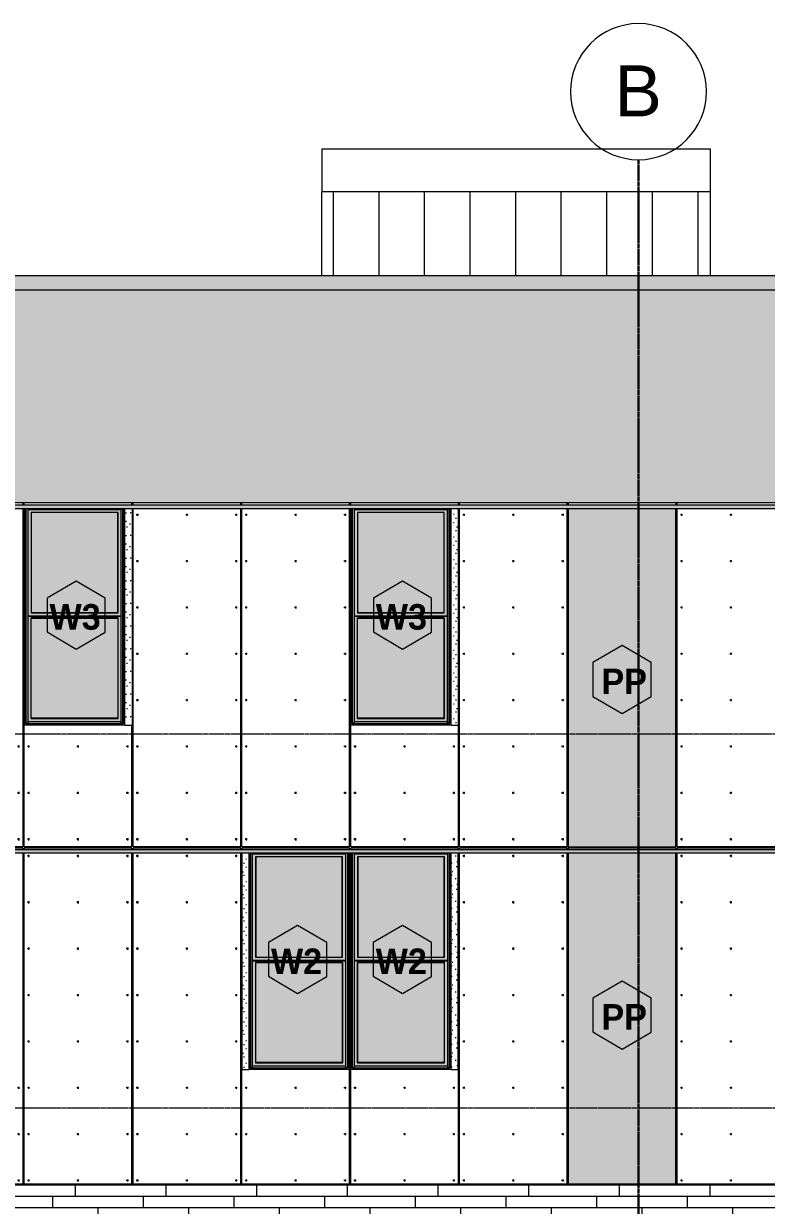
# Model space of a CAD drawing. Header units: inches. Extents: x -4168 to 4202, y -264 to 629.
# Drawn here: x 373.4 to 635.5, y 101.6 to 518.5 of the extents above; entities that cross this region are included whole.
import ezdxf

# ---------------------------------------------------------------- set-up
doc = ezdxf.new("R2010")
doc.units = ezdxf.units.IN
doc.header["$MEASUREMENT"] = 0
doc.linetypes.add('Grid Line 1_2_', pattern=[0.875, 0.5, -0.125, 0.125, -0.125])
doc.linetypes.add('Grid Line 1_2__2_', pattern=[0.875, 0.5, -0.125, 0.125, -0.125])
for name, color, linetype, lineweight in [('0-3', 165, 'Continuous', 5), ('0-4', 250, 'Continuous', 5), ('A-FLOR-LEVL-1', 51, 'Grid Line 1_2_', 9), ('A-GLAZ-1', 151, 'Continuous', 9), ('A-GLAZ-2', 57, 'Continuous', 9), ('A-GLAZ-IDEN', 152, 'Continuous', 9), ('A-ROOF-2', 132, 'Continuous', 9), ('A-WALL-3', 113, 'Continuous', 9), ('A-WALL-PATT-3', 111, 'Continuous', 9), ('S-FNDN-6', 32, 'Continuous', 9), ('S-GRID-1', 1, 'Grid Line 1_2__2_', 30), ('S-GRID-IDEN', 1, 'Continuous', 9), ('S-GRID-IDEN-1', 147, 'Continuous', 9)]:
    doc.layers.add(name, color=color, linetype=linetype, lineweight=lineweight)
doc.styles.add('Arial_1', font='arial.ttf', dxfattribs={"height": 18})
doc.styles.add('Century Gothic_B', font='GOTHICB.TTF', dxfattribs={"height": 9})
pattern_1 = [(90, (611.394, 398), (-16.082, 1e-15), [])]

# ---------------------------------------------------------------- blocks, each defined once
blk = doc.blocks.new('Grid - Grid Head - Circle-1738874-BUILDING ELEVATION - SOUTH')
at = {"layer": 'S-GRID-IDEN-1'}
for start, end in [(0, 180), (180, 360)]:
    blk.add_arc((11847.19, 475.86), 24, start, end, dxfattribs=at)
blk = doc.blocks.new('CTR - 1st Phase - Structure_rvt-2-BUILDING ELEVATION - SOUTH')
at = {"layer": 'S-GRID-1'}
blk.add_line((11535.19, -203.76), (11535.19, 470.5), dxfattribs=at)
at = {"layer": '0-3'}
blk.add_blockref('Grid - Grid Head - Circle-1738874-BUILDING ELEVATION - SOUTH', (-312, 18.64), dxfattribs=at)
at = {"layer": 'S-GRID-IDEN', "insert": (11526.68, 503.79), "char_height": 18, "width": 20.301, "attachment_point": 1, "style": 'Arial_1'}
blk.add_mtext('B', dxfattribs=at)
blk = doc.blocks.new('Basic Wall _ EXT - FIBER CEMENT - LARGE - ___-2505163-BUILDING ELEVATION - SOUTH')
at = {"layer": 'A-WALL-3'}
for points in [[(12117.41, 227.19), (12118.84, 227.19), (12117.9, 227.25), (11247.89, 227.25), (11247.14, 227.19), (12117.12, 227.19)], [(12117.41, 225.94), (12118.84, 225.94), (12118.84, 227.19), (11247.14, 227.19), (11247.14, 225.94), (12117.12, 225.94)]]:
    blk.add_hatch(color=256, dxfattribs=at).paths.add_polyline_path(points, flags=0)
for p, q in [((11247.14, 227.19), (12118.84, 227.19)), ((11247.14, 225.94), (12118.84, 225.94))]:
    blk.add_line(p, q, dxfattribs=at)
blk = doc.blocks.new('Basic Wall _ EXT - FIBER CEMENT - LARGE - ___-2162456-BUILDING ELEVATION - SOUTH')
at = {"layer": 'A-WALL-3'}
for points in [[(11702.38, 348.75), (12118.84, 348.75), (12118.09, 348.82), (11247.89, 348.82), (11247.14, 348.75), (11688.6, 348.75)], [(11661.14, 347.5), (12118.84, 347.5), (12118.84, 348.75), (11247.14, 348.75), (11247.14, 347.5), (11659.17, 347.5)]]:
    blk.add_hatch(color=256, dxfattribs=at).paths.add_polyline_path(points, flags=0)
for p, q in [((11247.14, 348.75), (12118.84, 348.75)), ((11247.14, 347.5), (12118.84, 347.5))]:
    blk.add_line(p, q, dxfattribs=at)
blk = doc.blocks.new('Basic Wall _ EXT - FIBER CEMENT - SMALL - ___-2145930-BUILDING ELEVATION - SOUTH')
at = {"layer": 'A-WALL-3'}
blk.add_hatch(color=256, dxfattribs=at).paths.add_polyline_path([(12122.34, 424.54), (12125.15, 424.54), (12125.15, 429.66), (11240.83, 429.66), (11240.83, 424.54), (12112.48, 424.54)], flags=0)
for p, q in [((11240.83, 429.66), (12125.15, 429.66)), ((11240.83, 424.54), (12125.15, 424.54))]:
    blk.add_line(p, q, dxfattribs=at)
blk = doc.blocks.new('Window-Double_Hung-Marvin-Essential - ESDH3066 - 2nd Floor-3357213-BUILDING ELEVATION - SOUTH')
at = {"layer": 'A-GLAZ-1'}
for points in [[(11314.87, 149.5), (11315.54, 149.5), (11315.53, 225.94), (11314.95, 225.94), (11314.95, 150.09), (11280.63, 150.09), (11280.63, 225.94), (11280.04, 225.94), (11280.04, 149.5), (11314.51, 149.5)], [(11280.63, 150.09), (11280.71, 150.17), (11280.71, 225.94), (11280.63, 225.94), (11280.63, 150.17)], [(11314.87, 150.17), (11314.87, 225.94), (11280.71, 225.94), (11280.71, 150.17), (11281.42, 150.17), (11281.42, 225.63), (11314.17, 225.63), (11314.17, 150.17), (11314.51, 150.17)], [(11314.95, 150.09), (11314.95, 225.94), (11314.87, 225.94), (11314.87, 150.17), (11314.95, 150.09)], [(11313.07, 224.53), (11313.07, 224.59), (11282.45, 224.59), (11282.51, 224.53), (11294.29, 224.53)], [(11282.45, 189.16), (11282.51, 189.22), (11282.51, 224.53), (11282.45, 224.53), (11282.45, 189.22)], [(11313.07, 189.22), (11313.07, 224.53), (11282.51, 224.53), (11282.51, 189.22), (11294.29, 189.22)], [(11313.13, 189.16), (11313.13, 224.59), (11313.07, 224.53), (11313.07, 189.22)], [(11313.57, 187.81), (11314.17, 187.81), (11314.17, 187.94), (11281.42, 187.94), (11281.42, 187.81), (11313.13, 187.81)], [(11313.13, 189.16), (11313.07, 189.22), (11282.51, 189.22), (11282.51, 189.16), (11313.07, 189.16)], [(11294.29, 187.28), (11313.07, 187.28), (11313.07, 187.34), (11282.45, 187.34), (11282.51, 187.28)], [(11282.45, 151.91), (11282.51, 151.97), (11282.51, 187.28), (11282.45, 187.28), (11282.45, 151.97)], [(11294.29, 151.97), (11313.07, 151.97), (11313.07, 187.28), (11282.51, 187.28), (11282.51, 151.97)], [(11313.13, 151.91), (11313.13, 187.34), (11313.07, 187.28), (11313.07, 151.97)], [(11314.51, 150.09), (11314.95, 150.09), (11314.87, 150.17), (11314.17, 150.19), (11314.17, 150.66), (11281.42, 150.65), (11281.42, 150.17), (11280.71, 150.17), (11280.63, 150.09), (11314.17, 150.09)], [(11280.63, 150.09), (11280.63, 150.09), (11280.63, 150.17)], [(11313.07, 151.91), (11313.13, 151.91), (11313.07, 151.97), (11282.51, 151.97), (11282.51, 151.91), (11294.29, 151.91)]]:
    blk.add_hatch(color=256, dxfattribs=at).paths.add_polyline_path(points, flags=0)
h = blk.add_hatch(color=256, dxfattribs=at)
h.paths.add_polyline_path([(11281.42, 187.94), (11314.17, 187.94), (11314.17, 225.63), (11281.42, 225.63), (11281.42, 188.12)], flags=0)
h.paths.add_polyline_path([(11313.13, 189.16), (11282.45, 189.16), (11282.45, 224.59), (11313.13, 224.59), (11313.13, 191.96)], flags=0)
h = blk.add_hatch(color=256, dxfattribs=at)
h.paths.add_polyline_path([(11294.29, 150.69), (11314.17, 150.69), (11314.17, 187.81), (11281.42, 187.78), (11281.42, 150.69), (11282.45, 150.69)], flags=0)
h.paths.add_polyline_path([(11294.29, 151.91), (11282.45, 151.91), (11282.45, 187.34), (11313.13, 187.34), (11313.13, 151.91)], flags=0)
at = {"layer": 'A-GLAZ-2'}
h = blk.add_hatch(dxfattribs=at)
h.set_pattern_fill('FP_88', color=256, style=0, pattern_type=2)
h.set_pattern_definition([(180, (11279.471, 131.16), (1e-15, 8), [0.33, -7.67]), (180, (11276.911, 131.32), (1e-15, 8), [0.33, -7.67]), (180, (11278.351, 133.08), (1e-15, 8), [0.33, -7.67]), (180, (11276.591, 134.36), (1e-15, 8), [0.33, -7.67]), (180, (11278.671, 134.84), (1e-15, 8), [0.33, -7.67]), (180, (11278.031, 136.76), (1e-15, 8), [0.33, -7.67]), (180, (11279.151, 138.2), (1e-15, 8), [0.33, -7.67]), (180, (11276.591, 138.04), (1e-15, 8), [0.33, -7.67]), (180, (11274.671, 138.36), (1e-15, 8), [0.33, -7.67]), (180, (11273.711, 136.44), (1e-15, 8), [0.33, -7.67]), (180, (11272.111, 136.28), (1e-15, 8), [0.33, -7.67]), (180, (11272.111, 133.4), (1e-15, 8), [0.33, -7.67]), (180, (11273.551, 132.44), (1e-15, 8), [0.33, -7.67]), (180, (11275.791, 132.92), (1e-15, 8), [0.33, -7.67]), (180, (11274.351, 134.36), (1e-15, 8), [0.33, -7.67]), (180, (11275.791, 135.8), (1e-15, 8), [0.33, -7.67]), (180, (11272.431, 131.32), (1e-15, 8), [0.33, -7.67])])
h.paths.add_polyline_path([(11315.54, 149.5), (11318, 149.5), (11318, 225.94), (11315.54, 225.94), (11315.54, 150.09)], flags=0)
at = {"layer": 'A-GLAZ-1'}
for p, q in [((11280.04, 225.94), (11280.04, 149.5)), ((11280.63, 150.09), (11280.63, 225.94)), ((11280.71, 150.17), (11280.71, 225.94)), ((11281.42, 150.17), (11281.42, 225.63)), ((11281.42, 225.63), (11314.17, 225.63)), ((11314.17, 225.63), (11314.17, 150.17)), ((11314.87, 150.17), (11314.87, 225.94)), ((11314.95, 225.94), (11314.95, 150.09)), ((11315.54, 149.5), (11315.54, 225.94)), ((11318, 149.5), (11318, 225.94)), ((11282.45, 224.59), (11282.51, 224.53)), ((11282.45, 224.59), (11282.45, 189.16)), ((11313.13, 224.59), (11282.45, 224.59)), ((11313.07, 224.53), (11282.51, 224.53)), ((11282.51, 224.53), (11282.51, 189.22)), ((11313.13, 224.59), (11313.07, 224.53)), ((11313.07, 189.22), (11313.07, 224.53)), ((11313.13, 189.16), (11313.13, 224.59)), ((11314.17, 187.94), (11281.42, 187.94)), ((11314.17, 187.81), (11281.42, 187.81)), ((11282.51, 189.22), (11282.45, 189.16)), ((11282.45, 189.16), (11313.13, 189.16)), ((11282.51, 189.22), (11313.07, 189.22)), ((11313.13, 189.16), (11313.07, 189.22)), ((11313.13, 187.34), (11282.45, 187.34)), ((11282.45, 187.34), (11282.51, 187.28)), ((11282.45, 151.91), (11282.45, 187.34)), ((11282.51, 187.28), (11313.07, 187.28)), ((11282.51, 151.97), (11282.51, 187.28)), ((11313.07, 187.28), (11313.13, 187.34)), ((11313.07, 187.28), (11313.07, 151.97)), ((11313.13, 151.91), (11313.13, 187.34)), ((11280.71, 150.17), (11280.63, 150.09)), ((11280.63, 150.09), (11314.95, 150.09)), ((11281.42, 150.17), (11280.71, 150.17)), ((11314.17, 150.69), (11281.42, 150.69)), ((11314.17, 150.66), (11281.42, 150.66)), ((11282.51, 151.97), (11282.45, 151.91)), ((11282.45, 151.91), (11313.13, 151.91)), ((11313.07, 151.97), (11282.51, 151.97)), ((11313.07, 151.97), (11313.13, 151.91)), ((11314.87, 150.17), (11314.17, 150.17)), ((11314.95, 150.09), (11314.87, 150.17)), ((11315.54, 149.5), (11280.04, 149.5)), ((11315.54, 149.5), (11318, 149.5))]:
    blk.add_line(p, q, dxfattribs=at)
blk = doc.blocks.new('Perforated Panel at Magic-Pak - hvac panel - 3rd floor-2505075-BUILDING ELEVATION - SOUTH')
at = {"layer": 'A-GLAZ-2'}
h = blk.add_hatch(dxfattribs=at)
h.set_pattern_fill('FP_89', color=256, style=0, pattern_type=2)
h.set_pattern_definition([(0, (10262.189, 288), (1, 1), [0.5, -1.5]), (90, (10262.439, 287.75), (-1, 1), [0.5, -1.5])])
h.paths.add_polyline_path([(10243.18, 228), (10281.2, 228), (10281.2, 347.5), (10243.18, 347.5), (10243.18, 239.82)], flags=0)
at = {"layer": 'A-GLAZ-1'}
for p, q in [((10243.18, 347.5), (10243.18, 228)), ((10281.2, 228), (10281.2, 347.5)), ((10243.18, 228), (10281.2, 228))]:
    blk.add_line(p, q, dxfattribs=at)
blk = doc.blocks.new('Window-Double_Hung-Marvin-Essential - ESDH3066 - 2nd Floor-3357214-BUILDING ELEVATION - SOUTH')
at = {"layer": 'A-GLAZ-1'}
for points in [[(12047.54, 149.5), (12047.53, 225.94), (12046.95, 225.94), (12046.95, 150.09), (12012.63, 150.09), (12012.63, 225.94), (12012.04, 225.94), (12012.04, 149.5), (12046.95, 149.5)], [(12012.63, 150.09), (12012.71, 150.17), (12012.71, 225.94), (12012.63, 225.94), (12012.63, 150.17)], [(12046.16, 150.17), (12046.87, 150.17), (12046.87, 225.94), (12012.71, 225.94), (12012.71, 150.17), (12013.41, 150.17), (12013.41, 225.63), (12046.16, 225.63), (12046.16, 150.87)], [(12046.95, 150.09), (12046.95, 225.94), (12046.87, 225.94), (12046.87, 150.17)], [(12014.51, 224.53), (12045.07, 224.53), (12045.07, 224.59), (12014.45, 224.59)], [(12014.45, 189.16), (12014.51, 189.22), (12014.51, 224.53), (12014.45, 224.53), (12014.45, 189.22)], [(12045.07, 189.22), (12045.07, 224.53), (12014.51, 224.51), (12014.51, 189.22), (12043.48, 189.22)], [(12045.13, 189.16), (12045.13, 224.59), (12045.07, 224.53), (12045.07, 189.22)], [(12045.57, 187.81), (12046.16, 187.81), (12046.16, 187.94), (12013.41, 187.94), (12013.41, 187.81), (12045.13, 187.81)], [(12014.51, 189.16), (12045.13, 189.16), (12045.07, 189.22), (12014.51, 189.22), (12014.45, 189.16)], [(12014.51, 187.28), (12045.07, 187.28), (12045.07, 187.34), (12014.45, 187.34)], [(12014.45, 151.91), (12014.51, 151.97), (12014.51, 187.28), (12014.45, 187.28), (12014.45, 151.97)], [(12045.07, 151.97), (12045.07, 187.28), (12014.51, 187.28), (12014.51, 151.97), (12043.48, 151.97)], [(12045.13, 151.91), (12045.13, 187.34), (12045.07, 187.28), (12045.07, 151.97)], [(12012.63, 150.09), (12012.71, 150.09), (12046.95, 150.09), (12046.87, 150.17), (12046.16, 150.19), (12046.16, 150.66), (12013.41, 150.66), (12013.41, 150.17), (12012.71, 150.17), (12012.63, 150.09)], [(12045.07, 151.91), (12045.13, 151.91), (12045.07, 151.97), (12014.51, 151.97), (12014.51, 151.91), (12043.48, 151.91)]]:
    blk.add_hatch(color=256, dxfattribs=at).paths.add_polyline_path(points, flags=0)
h = blk.add_hatch(color=256, dxfattribs=at)
h.paths.add_polyline_path([(12046.16, 187.94), (12046.16, 225.63), (12013.41, 225.62), (12013.41, 187.94), (12045.73, 187.94)], flags=0)
h.paths.add_polyline_path([(12045.13, 189.16), (12014.45, 189.16), (12014.45, 224.59), (12045.13, 224.59), (12045.13, 191.96)], flags=0)
h = blk.add_hatch(color=256, dxfattribs=at)
h.paths.add_polyline_path([(12013.41, 150.69), (12046.16, 150.69), (12046.16, 187.81), (12013.41, 187.78), (12013.41, 150.87)], flags=0)
h.paths.add_polyline_path([(12014.45, 151.91), (12014.45, 187.34), (12045.13, 187.34), (12045.13, 151.91), (12023.76, 151.91)], flags=0)
h = blk.add_hatch(color=256, dxfattribs=at)
h.paths.add_polyline_path([(12012.63, 150.09), (12012.63, 150.09), (12012.63, 150.17)], flags=0)
h.paths.add_polyline_path([(12046.95, 150.09), (12046.95, 150.09), (12046.95, 150.09)], flags=0)
at = {"layer": 'A-GLAZ-2'}
h = blk.add_hatch(dxfattribs=at)
h.set_pattern_fill('FP_87', color=256, style=0, pattern_type=2)
h.set_pattern_definition([(0, (12048.108, 131.16), (0, 8), [0.33, -7.67]), (0, (12050.668, 131.32), (0, 8), [0.33, -7.67]), (0, (12049.228, 133.08), (0, 8), [0.33, -7.67]), (0, (12050.988, 134.36), (0, 8), [0.33, -7.67]), (0, (12048.908, 134.84), (0, 8), [0.33, -7.67]), (0, (12049.548, 136.76), (0, 8), [0.33, -7.67]), (0, (12048.428, 138.2), (0, 8), [0.33, -7.67]), (0, (12050.988, 138.04), (0, 8), [0.33, -7.67]), (0, (12052.908, 138.36), (0, 8), [0.33, -7.67]), (0, (12053.868, 136.44), (0, 8), [0.33, -7.67]), (0, (12055.468, 136.28), (0, 8), [0.33, -7.67]), (0, (12055.468, 133.4), (0, 8), [0.33, -7.67]), (0, (12054.028, 132.44), (0, 8), [0.33, -7.67]), (0, (12051.788, 132.92), (0, 8), [0.33, -7.67]), (0, (12053.228, 134.36), (0, 8), [0.33, -7.67]), (0, (12051.788, 135.8), (0, 8), [0.33, -7.67]), (0, (12055.148, 131.32), (0, 8), [0.33, -7.67])])
h.paths.add_polyline_path([(12012.04, 149.5), (12012.04, 225.94), (12009.58, 225.94), (12009.58, 149.5)], flags=0)
at = {"layer": 'A-GLAZ-1'}
for p, q in [((12009.58, 225.94), (12009.58, 149.5)), ((12012.04, 225.94), (12012.04, 149.5)), ((12012.63, 150.09), (12012.63, 225.94)), ((12012.71, 225.94), (12012.71, 150.17)), ((12013.41, 225.63), (12046.16, 225.63)), ((12013.41, 150.17), (12013.41, 225.63)), ((12046.16, 225.63), (12046.16, 150.17)), ((12046.87, 225.94), (12046.87, 150.17)), ((12046.95, 225.94), (12046.95, 150.09)), ((12047.54, 149.5), (12047.54, 225.94)), ((12014.51, 224.53), (12014.45, 224.59)), ((12014.45, 224.59), (12014.45, 189.16)), ((12045.13, 224.59), (12014.45, 224.59)), ((12014.51, 224.53), (12014.51, 189.22)), ((12045.07, 224.53), (12014.51, 224.53)), ((12045.07, 224.53), (12045.13, 224.59)), ((12045.07, 189.22), (12045.07, 224.53)), ((12045.13, 189.16), (12045.13, 224.59)), ((12046.16, 187.94), (12013.41, 187.94)), ((12046.16, 187.81), (12013.41, 187.81)), ((12014.51, 189.22), (12014.45, 189.16)), ((12014.45, 189.16), (12045.13, 189.16)), ((12014.51, 189.22), (12045.07, 189.22)), ((12045.13, 189.16), (12045.07, 189.22)), ((12045.13, 187.34), (12014.45, 187.34)), ((12014.45, 187.34), (12014.51, 187.28)), ((12014.45, 187.34), (12014.45, 151.91)), ((12014.51, 187.28), (12045.07, 187.28)), ((12014.51, 151.97), (12014.51, 187.28)), ((12045.07, 187.28), (12045.13, 187.34)), ((12045.07, 187.28), (12045.07, 151.97)), ((12045.13, 187.34), (12045.13, 151.91)), ((12012.71, 150.17), (12012.63, 150.09)), ((12012.63, 150.09), (12046.95, 150.09)), ((12013.41, 150.17), (12012.71, 150.17)), ((12046.16, 150.69), (12013.41, 150.69)), ((12046.16, 150.66), (12013.41, 150.66)), ((12014.45, 151.91), (12014.51, 151.97)), ((12014.45, 151.91), (12045.13, 151.91)), ((12045.07, 151.97), (12014.51, 151.97)), ((12045.13, 151.91), (12045.07, 151.97)), ((12046.87, 150.17), (12046.16, 150.17)), ((12046.95, 150.09), (12046.87, 150.17)), ((12009.58, 149.5), (12012.04, 149.5)), ((12047.54, 149.5), (12012.04, 149.5))]:
    blk.add_line(p, q, dxfattribs=at)
blk = doc.blocks.new('Window-Double_Hung-Marvin-Essential - ESDH3066 - 3rd floor-3357212-BUILDING ELEVATION - SOUTH')
at = {"layer": 'A-GLAZ-1'}
for points in [[(10698.73, 271), (10701.14, 271), (10701.13, 347.5), (10700.55, 347.5), (10700.55, 271.59), (10666.23, 271.59), (10666.23, 347.5), (10665.64, 347.5), (10665.64, 271), (10692.97, 271)], [(10666.23, 271.59), (10666.31, 271.67), (10666.31, 347.5), (10666.23, 347.5), (10666.23, 271.67)], [(10666.31, 271.67), (10667.02, 271.67), (10667.02, 347.13), (10699.77, 347.13), (10699.77, 271.67), (10700.47, 271.67), (10700.47, 347.5), (10666.31, 347.5), (10666.31, 271.67)], [(10668.32, 346.03), (10698.67, 346.03), (10698.67, 346.09), (10668.05, 346.09), (10668.11, 346.03)], [(10668.05, 310.66), (10668.11, 310.72), (10668.11, 346.03), (10668.05, 346.03), (10668.05, 310.72)], [(10698.67, 310.72), (10698.67, 346.03), (10668.11, 346.03), (10668.11, 310.72), (10683.11, 310.72)], [(10698.73, 310.66), (10698.73, 346.09), (10698.67, 346.03), (10698.67, 310.72)], [(10700.55, 271.59), (10700.55, 347.5), (10700.47, 347.5), (10700.47, 271.67), (10700.55, 271.59)], [(10699.17, 309.31), (10699.77, 309.31), (10699.77, 309.44), (10667.02, 309.44), (10667.02, 309.31), (10698.73, 309.31)], [(10698.67, 308.78), (10698.67, 308.84), (10668.05, 308.84), (10668.11, 308.78), (10683.11, 308.78)], [(10668.05, 273.41), (10668.11, 273.47), (10668.11, 308.78), (10668.05, 308.78), (10668.05, 273.47)], [(10698.73, 310.66), (10698.67, 310.72), (10668.11, 310.72), (10668.11, 310.66), (10698.67, 310.66)], [(10668.11, 273.47), (10698.67, 273.47), (10698.67, 308.78), (10668.11, 308.78), (10668.11, 275.71)], [(10698.73, 273.41), (10698.73, 308.84), (10698.67, 308.78), (10698.67, 273.47)], [(10673.25, 271.59), (10700.55, 271.59), (10700.47, 271.67), (10699.77, 271.69), (10699.77, 272.16), (10667.02, 272.15), (10667.02, 271.67), (10666.31, 271.67), (10666.23, 271.59), (10668.32, 271.59)], [(10666.23, 271.59), (10666.23, 271.59), (10666.23, 271.67)], [(10668.05, 273.41), (10698.73, 273.41), (10698.67, 273.47), (10668.11, 273.47)]]:
    blk.add_hatch(color=256, dxfattribs=at).paths.add_polyline_path(points, flags=0)
h = blk.add_hatch(color=256, dxfattribs=at)
h.paths.add_polyline_path([(10667.02, 309.44), (10699.77, 309.44), (10699.77, 347.13), (10667.02, 347.13), (10667.02, 309.62)], flags=0)
h.paths.add_polyline_path([(10668.05, 310.66), (10668.05, 346.09), (10698.73, 346.09), (10698.73, 310.66), (10668.32, 310.66)], flags=0)
h = blk.add_hatch(color=256, dxfattribs=at)
h.paths.add_polyline_path([(10699.17, 272.19), (10699.77, 272.19), (10699.77, 309.31), (10667.02, 309.28), (10667.02, 272.19), (10698.73, 272.19)], flags=0)
h.paths.add_polyline_path([(10668.05, 273.41), (10668.05, 308.84), (10698.73, 308.84), (10698.73, 273.41), (10668.32, 273.41)], flags=0)
at = {"layer": 'A-GLAZ-2'}
h = blk.add_hatch(dxfattribs=at)
h.set_pattern_fill('FP_91', color=256, style=0, pattern_type=2)
h.set_pattern_definition([(180, (10665.071, 252.66), (1e-15, 8), [0.33, -7.67]), (180, (10662.511, 252.82), (1e-15, 8), [0.33, -7.67]), (180, (10663.951, 254.58), (1e-15, 8), [0.33, -7.67]), (180, (10662.191, 255.86), (1e-15, 8), [0.33, -7.67]), (180, (10664.271, 256.34), (1e-15, 8), [0.33, -7.67]), (180, (10663.631, 258.26), (1e-15, 8), [0.33, -7.67]), (180, (10664.751, 259.7), (1e-15, 8), [0.33, -7.67]), (180, (10662.191, 259.54), (1e-15, 8), [0.33, -7.67]), (180, (10660.271, 259.86), (1e-15, 8), [0.33, -7.67]), (180, (10659.311, 257.94), (1e-15, 8), [0.33, -7.67]), (180, (10657.711, 257.78), (1e-15, 8), [0.33, -7.67]), (180, (10657.711, 254.9), (1e-15, 8), [0.33, -7.67]), (180, (10659.151, 253.94), (1e-15, 8), [0.33, -7.67]), (180, (10661.391, 254.42), (1e-15, 8), [0.33, -7.67]), (180, (10659.951, 255.86), (1e-15, 8), [0.33, -7.67]), (180, (10661.391, 257.3), (1e-15, 8), [0.33, -7.67]), (180, (10658.031, 252.82), (1e-15, 8), [0.33, -7.67])])
h.paths.add_polyline_path([(10702.83, 271), (10703.79, 271), (10703.79, 347.5), (10701.14, 347.5), (10701.14, 271)], flags=0)
at = {"layer": 'A-GLAZ-1'}
for p, q in [((10665.64, 347.5), (10665.64, 271)), ((10666.23, 271.59), (10666.23, 347.5)), ((10666.31, 271.67), (10666.31, 347.5)), ((10667.02, 271.67), (10667.02, 347.13)), ((10667.02, 347.13), (10699.77, 347.13)), ((10668.05, 346.09), (10668.11, 346.03)), ((10668.05, 346.09), (10668.05, 310.66)), ((10698.73, 346.09), (10668.05, 346.09)), ((10698.67, 346.03), (10668.11, 346.03)), ((10668.11, 346.03), (10668.11, 310.72)), ((10698.73, 346.09), (10698.67, 346.03)), ((10698.67, 310.72), (10698.67, 346.03)), ((10698.73, 310.66), (10698.73, 346.09)), ((10699.77, 347.13), (10699.77, 271.67)), ((10700.47, 271.67), (10700.47, 347.5)), ((10700.55, 347.5), (10700.55, 271.59)), ((10701.14, 271), (10701.14, 347.5)), ((10703.79, 271), (10703.79, 347.5)), ((10699.77, 309.44), (10667.02, 309.44)), ((10699.77, 309.31), (10667.02, 309.31)), ((10668.11, 310.72), (10668.05, 310.66)), ((10668.05, 310.66), (10698.73, 310.66)), ((10698.73, 308.84), (10668.05, 308.84)), ((10668.05, 308.84), (10668.11, 308.78)), ((10668.05, 273.41), (10668.05, 308.84)), ((10668.11, 310.72), (10698.67, 310.72)), ((10668.11, 308.78), (10698.67, 308.78)), ((10668.11, 273.47), (10668.11, 308.78)), ((10698.73, 310.66), (10698.67, 310.72)), ((10698.67, 308.78), (10698.73, 308.84)), ((10698.67, 308.78), (10698.67, 273.47)), ((10698.73, 273.41), (10698.73, 308.84)), ((10701.14, 271), (10665.64, 271)), ((10666.31, 271.67), (10666.23, 271.59)), ((10666.23, 271.59), (10700.55, 271.59)), ((10667.02, 271.67), (10666.31, 271.67)), ((10699.77, 272.19), (10667.02, 272.19)), ((10699.77, 272.16), (10667.02, 272.16)), ((10668.11, 273.47), (10668.05, 273.41)), ((10668.05, 273.41), (10698.73, 273.41)), ((10698.67, 273.47), (10668.11, 273.47)), ((10698.67, 273.47), (10698.73, 273.41)), ((10700.47, 271.67), (10699.77, 271.67)), ((10700.55, 271.59), (10700.47, 271.67)), ((10701.14, 271), (10703.79, 271))]:
    blk.add_line(p, q, dxfattribs=at)
blk = doc.blocks.new('Perforated Panel at Magic-Pak - hvac panel - 2nd floor 2-2702973-BUILDING ELEVATION - SOUTH')
at = {"layer": 'A-GLAZ-2'}
h = blk.add_hatch(dxfattribs=at)
h.set_pattern_fill('FP_132', color=256, style=0, pattern_type=2)
h.set_pattern_definition([(0, (11529.389, 167.875), (1, 1), [0.5, -1.5]), (90, (11529.639, 167.625), (-1, 1), [0.5, -1.5])])
h.paths.add_polyline_path([(11548.4, 109.25), (11548.4, 225.94), (11510.38, 225.94), (11510.38, 109.25)], flags=0)
at = {"layer": 'A-GLAZ-1'}
for p, q in [((11510.38, 225.94), (11510.38, 109.25)), ((11548.4, 109.25), (11548.4, 225.94)), ((11510.38, 109.25), (11548.4, 109.25))]:
    blk.add_line(p, q, dxfattribs=at)
blk = doc.blocks.new('Window Tag - ONE-2920521-BUILDING ELEVATION - SOUTH')
at = {"layer": 'A-GLAZ-IDEN'}
for p, q in [((10069.47, 200.37), (10059.19, 194.32)), ((10079.74, 194.32), (10069.47, 200.37)), ((10059.19, 194.32), (10059.19, 182.43)), ((10079.74, 182.38), (10079.74, 194.32)), ((10059.19, 182.43), (10069.47, 176.37)), ((10069.47, 176.37), (10079.74, 182.38))]:
    blk.add_line(p, q, dxfattribs=at)

msp = doc.modelspace()

# ---------------------------------------------------------------- hatches: boundary and pattern name
at = {"layer": 'A-WALL-PATT-3'}
h = msp.add_hatch(dxfattribs=at)
h.set_pattern_fill('FP_126', color=256, style=0, pattern_type=2)
h.set_pattern_definition(pattern_1)
h.paths.add_polyline_path([(478.6444, 429.6634), (487.3944, 429.6634), (487.3944, 459.1613), (478.6444, 459.1613), (478.6444, 431.2604)], flags=0)
h = msp.add_hatch(dxfattribs=at)
h.set_pattern_fill('FP_126', color=256, style=0, pattern_type=2)
h.set_pattern_definition(pattern_1)
h.paths.add_polyline_path([(551.5768, 429.6634), (615.7694, 429.6634), (615.7694, 459.1613), (487.3944, 459.1613), (487.3944, 429.6634), (546.6479, 429.6634)], flags=0)
h = msp.add_hatch(dxfattribs=at)
h.set_pattern_fill('FP_79', color=256, style=0, pattern_type=2)
h.set_pattern_definition([(0, (1181.35, 140.604), (-38.4, 76.8), [0.392, -38.007]), (0, (1181.35, 140.996), (-38.4, 76.8), [0.392, -38.007]), (0, (1181.35, 150.204), (-38.4, 76.8), [0.392, -38.007]), (0, (1181.35, 150.596), (-38.4, 76.8), [0.392, -38.007]), (0, (1181.35, 159.804), (-38.4, 76.8), [0.392, -38.007]), (0, (1181.35, 160.196), (-38.4, 76.8), [0.392, -38.007]), (0, (1181.35, 169.404), (-38.4, 76.8), [0.392, -38.007]), (0, (1181.35, 169.796), (-38.4, 76.8), [0.392, -38.007]), (0, (1181.35, 179.004), (-38.4, 76.8), [0.392, -38.007]), (0, (1181.35, 179.396), (-38.4, 76.8), [0.392, -38.007]), (0, (1181.35, 188.604), (-38.4, 76.8), [0.392, -38.007]), (0, (1181.35, 188.996), (-38.4, 76.8), [0.392, -38.007]), (0, (1181.35, 198.204), (-38.4, 76.8), [0.392, -38.007]), (0, (1181.35, 198.596), (-38.4, 76.8), [0.392, -38.007]), (0, (1181.35, 207.804), (-38.4, 76.8), [0.392, -38.007]), (0, (1181.35, 208.196), (-38.4, 76.8), [0.392, -38.007]), (0, (1216.25, 140.604), (-38.4, 76.8), [0.392, -38.007]), (0, (1216.25, 140.996), (-38.4, 76.8), [0.392, -38.007]), (0, (1216.25, 150.204), (-38.4, 76.8), [0.392, -38.007]), (0, (1216.25, 150.596), (-38.4, 76.8), [0.392, -38.007]), (0, (1216.25, 159.804), (-38.4, 76.8), [0.392, -38.007]), (0, (1216.25, 160.196), (-38.4, 76.8), [0.392, -38.007]), (0, (1216.25, 169.404), (-38.4, 76.8), [0.392, -38.007]), (0, (1216.25, 169.796), (-38.4, 76.8), [0.392, -38.007]), (0, (1216.25, 179.004), (-38.4, 76.8), [0.392, -38.007]), (0, (1216.25, 179.396), (-38.4, 76.8), [0.392, -38.007]), (0, (1216.25, 188.604), (-38.4, 76.8), [0.392, -38.007]), (0, (1216.25, 188.996), (-38.4, 76.8), [0.392, -38.007]), (0, (1216.25, 198.204), (-38.4, 76.8), [0.392, -38.007]), (0, (1216.25, 198.596), (-38.4, 76.8), [0.392, -38.007]), (0, (1216.25, 207.804), (-38.4, 76.8), [0.392, -38.007]), (0, (1216.25, 208.196), (-38.4, 76.8), [0.392, -38.007]), (90, (1179.607, 136), (-38.4, 2e-15), [76.8, 0, 0, 0]), (90, (1179.982, 136), (-38.4, 2e-15), [76.8, 0, 0, 0]), (90, (1181.348, 140.604), (-38.4, 2e-15), [0.392, -76.407]), (90, (1181.348, 150.204), (-38.4, 2e-15), [0.392, -76.407]), (90, (1181.348, 159.804), (-38.4, 2e-15), [0.392, -76.407]), (90, (1181.348, 169.404), (-38.4, 2e-15), [0.392, -76.407]), (90, (1181.348, 179.004), (-38.4, 2e-15), [0.392, -76.407]), (90, (1181.348, 188.604), (-38.4, 2e-15), [0.392, -76.407]), (90, (1181.348, 198.204), (-38.4, 2e-15), [0.392, -76.407]), (90, (1181.348, 207.804), (-38.4, 2e-15), [0.392, -76.407]), (90, (1181.74, 140.604), (-38.4, 2e-15), [0.392, -76.407]), (90, (1181.74, 150.204), (-38.4, 2e-15), [0.392, -76.407]), (90, (1181.74, 159.804), (-38.4, 2e-15), [0.392, -76.407]), (90, (1181.74, 169.404), (-38.4, 2e-15), [0.392, -76.407]), (90, (1181.74, 179.004), (-38.4, 2e-15), [0.392, -76.407]), (90, (1181.74, 188.604), (-38.4, 2e-15), [0.392, -76.407]), (90, (1181.74, 198.204), (-38.4, 2e-15), [0.392, -76.407]), (90, (1181.74, 207.804), (-38.4, 2e-15), [0.392, -76.407]), (90, (1216.248, 140.604), (-38.4, 2e-15), [0.392, -76.407]), (90, (1216.248, 150.204), (-38.4, 2e-15), [0.392, -76.407]), (90, (1216.248, 159.804), (-38.4, 2e-15), [0.392, -76.407]), (90, (1216.248, 169.404), (-38.4, 2e-15), [0.392, -76.407]), (90, (1216.248, 179.004), (-38.4, 2e-15), [0.392, -76.407]), (90, (1216.248, 188.604), (-38.4, 2e-15), [0.392, -76.407]), (90, (1216.248, 198.204), (-38.4, 2e-15), [0.392, -76.407]), (90, (1216.248, 207.804), (-38.4, 2e-15), [0.392, -76.407]), (90, (1216.64, 140.604), (-38.4, 2e-15), [0.392, -76.407]), (90, (1216.64, 150.204), (-38.4, 2e-15), [0.392, -76.407]), (90, (1216.64, 159.804), (-38.4, 2e-15), [0.392, -76.407]), (90, (1216.64, 169.404), (-38.4, 2e-15), [0.392, -76.407]), (90, (1216.64, 179.004), (-38.4, 2e-15), [0.392, -76.407]), (90, (1216.64, 188.604), (-38.4, 2e-15), [0.392, -76.407]), (90, (1216.64, 198.204), (-38.4, 2e-15), [0.392, -76.407]), (90, (1216.64, 207.804), (-38.4, 2e-15), [0.392, -76.407]), (180, (1218.01, 136), (-38.4, 76.8), [38.025, -0.375]), (180, (1218.01, 145.6), (-38.4, 76.8), [38.025, -0.375]), (180, (1218.01, 155.2), (-38.4, 76.8), [38.025, -0.375]), (180, (1218.01, 164.8), (-38.4, 76.8), [38.025, -0.375]), (180, (1218.01, 174.4), (-38.4, 76.8), [38.025, -0.375]), (180, (1218.01, 184), (-38.4, 76.8), [38.025, -0.375]), (180, (1218.01, 193.6), (-38.4, 76.8), [38.025, -0.375]), (180, (1218.01, 203.2), (-38.4, 76.8), [38.025, -0.375])])
h.paths.add_polyline_path([(311.4694, 349.5), (1164.9194, 349.5), (1164.9194, 424.5388), (311.4694, 424.5388), (311.4694, 359.4689)], flags=0)
h = msp.add_hatch(dxfattribs=at)
h.set_pattern_fill('FP_80', color=256, style=0, pattern_type=2)
h.set_pattern_definition([(0, (1181.35, 110.18), (-38.4, 120.375), [0.392, -38.007]), (0, (1181.35, 110.57), (-38.4, 120.375), [0.392, -38.007]), (0, (1181.35, 126.54), (-38.4, 120.375), [0.392, -38.007]), (0, (1181.35, 126.93), (-38.4, 120.375), [0.392, -38.007]), (0, (1181.35, 142.89), (-38.4, 120.375), [0.392, -38.007]), (0, (1181.35, 143.29), (-38.4, 120.375), [0.392, -38.007]), (0, (1181.35, 159.25), (-38.4, 120.375), [0.392, -38.007]), (0, (1181.35, 159.64), (-38.4, 120.375), [0.392, -38.007]), (0, (1181.35, 175.61), (-38.4, 120.375), [0.392, -38.007]), (0, (1181.35, 176), (-38.4, 120.375), [0.392, -38.007]), (0, (1181.35, 191.96), (-38.4, 120.375), [0.392, -38.007]), (0, (1181.35, 192.36), (-38.4, 120.375), [0.392, -38.007]), (0, (1181.35, 208.32), (-38.4, 120.375), [0.392, -38.007]), (0, (1181.35, 208.71), (-38.4, 120.375), [0.392, -38.007]), (0, (1181.35, 224.68), (-38.4, 120.375), [0.392, -38.007]), (0, (1181.35, 225.07), (-38.4, 120.375), [0.392, -38.007]), (0, (1198.8, 110.18), (-38.4, 120.375), [0.392, -38.007]), (0, (1198.8, 110.57), (-38.4, 120.375), [0.392, -38.007]), (0, (1198.8, 126.54), (-38.4, 120.375), [0.392, -38.007]), (0, (1198.8, 126.93), (-38.4, 120.375), [0.392, -38.007]), (0, (1198.8, 142.89), (-38.4, 120.375), [0.392, -38.007]), (0, (1198.8, 143.29), (-38.4, 120.375), [0.392, -38.007]), (0, (1198.8, 159.25), (-38.4, 120.375), [0.392, -38.007]), (0, (1198.8, 159.64), (-38.4, 120.375), [0.392, -38.007]), (0, (1198.8, 175.61), (-38.4, 120.375), [0.392, -38.007]), (0, (1198.8, 176), (-38.4, 120.375), [0.392, -38.007]), (0, (1198.8, 191.96), (-38.4, 120.375), [0.392, -38.007]), (0, (1198.8, 192.36), (-38.4, 120.375), [0.392, -38.007]), (0, (1198.8, 208.32), (-38.4, 120.375), [0.392, -38.007]), (0, (1198.8, 208.71), (-38.4, 120.375), [0.392, -38.007]), (0, (1198.8, 224.68), (-38.4, 120.375), [0.392, -38.007]), (0, (1198.8, 225.07), (-38.4, 120.375), [0.392, -38.007]), (0, (1216.25, 110.18), (-38.4, 120.375), [0.392, -38.007]), (0, (1216.25, 110.57), (-38.4, 120.375), [0.392, -38.007]), (0, (1216.25, 126.54), (-38.4, 120.375), [0.392, -38.007]), (0, (1216.25, 126.93), (-38.4, 120.375), [0.392, -38.007]), (0, (1216.25, 142.89), (-38.4, 120.375), [0.392, -38.007]), (0, (1216.25, 143.29), (-38.4, 120.375), [0.392, -38.007]), (0, (1216.25, 159.25), (-38.4, 120.375), [0.392, -38.007]), (0, (1216.25, 159.64), (-38.4, 120.375), [0.392, -38.007]), (0, (1216.25, 175.61), (-38.4, 120.375), [0.392, -38.007]), (0, (1216.25, 176), (-38.4, 120.375), [0.392, -38.007]), (0, (1216.25, 191.96), (-38.4, 120.375), [0.392, -38.007]), (0, (1216.25, 192.36), (-38.4, 120.375), [0.392, -38.007]), (0, (1216.25, 208.32), (-38.4, 120.375), [0.392, -38.007]), (0, (1216.25, 208.71), (-38.4, 120.375), [0.392, -38.007]), (0, (1216.25, 224.68), (-38.4, 120.375), [0.392, -38.007]), (0, (1216.25, 225.07), (-38.4, 120.375), [0.392, -38.007]), (90, (1179.607, 107.625), (-38.4, 2e-15), [120, -0.375]), (90, (1179.982, 107.625), (-38.4, 2e-15), [120, -0.375]), (90, (1181.348, 110.18), (-38.4, 2e-15), [0.392, -119.982]), (90, (1181.348, 126.536), (-38.4, 2e-15), [0.392, -119.982]), (90, (1181.348, 142.893), (-38.4, 2e-15), [0.392, -119.982]), (90, (1181.348, 159.25), (-38.4, 2e-15), [0.392, -119.982]), (90, (1181.348, 175.607), (-38.4, 2e-15), [0.392, -119.982]), (90, (1181.348, 191.964), (-38.4, 2e-15), [0.393, -119.983]), (90, (1181.348, 208.322), (-38.4, 2e-15), [0.392, -119.982]), (90, (1181.348, 224.68), (-38.4, 2e-15), [0.392, -119.982]), (90, (1181.74, 110.18), (-38.4, 2e-15), [0.392, -119.982]), (90, (1181.74, 126.536), (-38.4, 2e-15), [0.392, -119.982]), (90, (1181.74, 142.893), (-38.4, 2e-15), [0.392, -119.982]), (90, (1181.74, 159.25), (-38.4, 2e-15), [0.392, -119.982]), (90, (1181.74, 175.607), (-38.4, 2e-15), [0.392, -119.982]), (90, (1181.74, 191.964), (-38.4, 2e-15), [0.393, -119.983]), (90, (1181.74, 208.322), (-38.4, 2e-15), [0.392, -119.982]), (90, (1181.74, 224.68), (-38.4, 2e-15), [0.392, -119.982]), (90, (1198.798, 110.18), (-38.4, 2e-15), [0.392, -119.982]), (90, (1198.798, 126.536), (-38.4, 2e-15), [0.392, -119.982]), (90, (1198.798, 142.893), (-38.4, 2e-15), [0.392, -119.982]), (90, (1198.798, 159.25), (-38.4, 2e-15), [0.392, -119.982]), (90, (1198.798, 175.607), (-38.4, 2e-15), [0.392, -119.982]), (90, (1198.798, 191.964), (-38.4, 2e-15), [0.393, -119.983]), (90, (1198.798, 208.322), (-38.4, 2e-15), [0.392, -119.982]), (90, (1198.798, 224.68), (-38.4, 2e-15), [0.392, -119.982]), (90, (1199.19, 110.18), (-38.4, 2e-15), [0.392, -119.982]), (90, (1199.19, 126.536), (-38.4, 2e-15), [0.392, -119.982]), (90, (1199.19, 142.893), (-38.4, 2e-15), [0.392, -119.982]), (90, (1199.19, 159.25), (-38.4, 2e-15), [0.392, -119.982]), (90, (1199.19, 175.607), (-38.4, 2e-15), [0.392, -119.982]), (90, (1199.19, 191.964), (-38.4, 2e-15), [0.393, -119.983]), (90, (1199.19, 208.322), (-38.4, 2e-15), [0.392, -119.982]), (90, (1199.19, 224.68), (-38.4, 2e-15), [0.392, -119.982]), (90, (1216.248, 110.18), (-38.4, 2e-15), [0.392, -119.982]), (90, (1216.248, 126.536), (-38.4, 2e-15), [0.392, -119.982]), (90, (1216.248, 142.893), (-38.4, 2e-15), [0.392, -119.982]), (90, (1216.248, 159.25), (-38.4, 2e-15), [0.392, -119.982]), (90, (1216.248, 175.607), (-38.4, 2e-15), [0.392, -119.982]), (90, (1216.248, 191.964), (-38.4, 2e-15), [0.393, -119.983]), (90, (1216.248, 208.322), (-38.4, 2e-15), [0.392, -119.982]), (90, (1216.248, 224.68), (-38.4, 2e-15), [0.392, -119.982]), (90, (1216.64, 110.18), (-38.4, 2e-15), [0.392, -119.982]), (90, (1216.64, 126.536), (-38.4, 2e-15), [0.392, -119.982]), (90, (1216.64, 142.893), (-38.4, 2e-15), [0.392, -119.982]), (90, (1216.64, 159.25), (-38.4, 2e-15), [0.392, -119.982]), (90, (1216.64, 175.607), (-38.4, 2e-15), [0.392, -119.982]), (90, (1216.64, 191.964), (-38.4, 2e-15), [0.393, -119.983]), (90, (1216.64, 208.322), (-38.4, 2e-15), [0.392, -119.982]), (90, (1216.64, 224.68), (-38.4, 2e-15), [0.392, -119.982]), (180, (1218.01, 107.25), (-38.4, 120.375), [38.025, -0.375]), (180, (1218.01, 107.62), (-38.4, 120.375), [38.025, -0.375])])
h.paths.add_polyline_path([(565.5826, 109.25), (565.5826, 225.9385), (526.8069, 225.9385), (526.8069, 149.5), (488.8459, 149.5), (488.8459, 225.9385), (488.3428, 225.9385), (488.3428, 149.5), (450.3819, 149.5), (450.3819, 225.9385), (373.2069, 225.9385), (373.2069, 149.5), (335.2459, 149.5), (335.2459, 225.9385), (311.4694, 225.9385), (311.4694, 109.25), (546.6479, 109.25)], flags=0)
h.paths.add_polyline_path([(872.7826, 109.25), (872.7826, 225.9385), (833.9428, 225.9385), (833.9428, 149.5), (795.9819, 149.5), (795.9819, 225.9385), (718.8069, 225.9385), (718.8069, 149.5), (680.8459, 149.5), (680.839, 225.9385), (680.3428, 225.9385), (680.3428, 149.5), (642.3819, 149.5), (642.3819, 225.9385), (603.6061, 225.9385), (603.6061, 109.25), (862.0949, 109.25)], flags=0)
h.paths.add_polyline_path([(452.5904, 227.2542), (910.8061, 227.2542), (910.8061, 228), (872.7826, 228), (872.7826, 347.501), (795.7303, 347.501), (795.7303, 271), (757.5819, 271), (757.5819, 347.501), (718.9944, 347.501), (718.9944, 271), (680.8459, 271), (680.8459, 347.501), (680.3428, 347.4687), (680.3428, 271), (642.1944, 271), (642.1944, 347.501), (603.6061, 347.501), (603.6061, 228), (565.5826, 228), (565.5826, 347.501), (526.9303, 347.501), (526.9303, 271), (488.7819, 271), (488.7819, 347.501), (411.7944, 347.501), (411.7944, 271), (373.6459, 271), (373.6394, 347.501), (373.1428, 347.4687), (373.1428, 271), (334.9944, 271), (334.9944, 347.501), (311.4694, 347.501), (311.4694, 227.2542), (388.9244, 227.2542)], flags=0)
h.paths.add_polyline_path([(729.063, 348.8167), (910.8061, 348.8167), (910.8061, 349.5), (311.4694, 349.5), (311.4694, 348.8167), (716.3459, 348.8167)], flags=0)
h = msp.add_hatch(dxfattribs=at)
h.set_pattern_fill('FP_101', color=256, style=0, pattern_type=2)
h.set_pattern_definition([(0, (335.682, 0.8), (0, 4), []), (90, (335.682, 0.8), (-8, 8), [4, -28]), (90, (351.682, 4.8), (-8, 8), [4, -28])])
h.paths.add_polyline_path([(340.1194, -1.125), (1142.3944, -1.0888), (1142.3944, 0), (1145.1444, 0), (1145.1359, 109.25), (340.1194, 109.25), (340.1194, 0.5114)], flags=0)
h.paths.add_polyline_path([(492.4305, 3.5), (488.8444, 3.5156), (488.8444, 81), (524.3444, 81), (524.3444, 3.5), (497.3593, 3.5)], flags=0)
h.paths.add_polyline_path([(488.3444, 3.5), (452.8444, 3.5), (452.8444, 81), (488.3444, 81), (488.3444, 4.0883)], flags=0)
h.paths.add_polyline_path([(704.3714, 3.5), (682.0444, 3.5), (682.0444, 81), (717.5444, 81), (717.5444, 3.5), (714.2291, 3.5)], flags=0)
h.paths.add_polyline_path([(1023.5444, 3.5), (988.0444, 3.5), (988.0444, 81), (1023.5444, 81), (1023.5444, 6.494)], flags=0)
h.paths.add_polyline_path([(760.0444, 3.5), (760.0444, 81), (795.5444, 81), (795.5444, 3.5), (763.5177, 3.5)], flags=0)
h.paths.add_polyline_path([(410.3444, 3.5), (374.8444, 3.5), (374.8444, 81), (410.3444, 81), (410.3444, 24.4419)], flags=0)
h.paths.add_polyline_path([(796.0444, 3.5), (796.0444, 81), (831.5444, 81), (831.5444, 3.5), (798.0198, 3.5)], flags=0)
h.paths.add_polyline_path([(952.0444, 3.5), (952.0444, 81), (987.5444, 81), (987.5444, 3.5), (955.7433, 3.5)], flags=0)
h.paths.add_polyline_path([(570.2569, 23.3125), (569.6944, 23.3125), (569.6944, 68.3125), (598.6944, 68.3125), (598.6944, 23.3125), (586.0788, 23.3125)], flags=0)
h.paths.add_polyline_path([(877.6944, 23.3125), (877.6944, 68.3125), (906.6944, 68.3125), (906.6944, 23.3125), (878.2569, 23.3125)], flags=0)

# ---------------------------------------------------------------- linework, layer by layer
at = {"layer": 'A-FLOR-LEVL-1'}
for p, q in [((-1284.2667, 268), (1431.264, 268)), ((-1284.2667, 136), (1431.264, 136))]:
    msp.add_line(p, q, dxfattribs=at)
at = {"layer": 'A-ROOF-2'}
for p, q in [((478.6444, 474.2896), (615.7694, 474.2896)), ((478.6444, 474.2896), (478.6444, 459.1613)), ((615.7694, 459.1613), (615.7694, 474.2896)), ((615.7694, 459.1613), (478.6444, 459.1613))]:
    msp.add_line(p, q, dxfattribs=at)
at = {"layer": 'A-WALL-3'}
for p, q in [((1164.9194, 349.5), (311.4694, 349.5)), ((565.5826, 228), (565.5826, 347.501)), ((603.6061, 347.501), (603.6061, 228)), ((603.6061, 228), (565.5826, 228)), ((565.5826, 109.25), (565.5826, 225.9385)), ((603.6061, 225.9385), (603.6061, 109.25)), ((303.4694, 109.25), (565.5826, 109.25)), ((603.6061, 109.25), (872.7826, 109.25))]:
    msp.add_line(p, q, dxfattribs=at)
at = {"layer": 'S-FNDN-6'}
for p, q in [((478.6444, 429.6634), (478.6444, 459.1613)), ((615.7694, 429.6634), (615.7694, 459.1613))]:
    msp.add_line(p, q, dxfattribs=at)

# ---------------------------------------------------------------- block references
at = {"layer": '0-4'}
msp.add_blockref('CTR - 1st Phase - Structure_rvt-2-BUILDING ELEVATION - SOUTH', (-10944.795, 0), dxfattribs=at)
at = {"layer": 'A-GLAZ-1'}
for name, p in [('Window-Double_Hung-Marvin-Essential - ESDH3066 - 3rd floor-3357212-BUILDING ELEVATION - SOUTH', (-10291.995, 0)), ('Window-Double_Hung-Marvin-Essential - ESDH3066 - 3rd floor-3357212-BUILDING ELEVATION - SOUTH', (-10176.8591, 0)), ('Perforated Panel at Magic-Pak - hvac panel - 3rd floor-2505075-BUILDING ELEVATION - SOUTH', (-9677.595, 0)), ('Window-Double_Hung-Marvin-Essential - ESDH3066 - 2nd Floor-3357214-BUILDING ELEVATION - SOUTH', (-11559.195, 0)), ('Window-Double_Hung-Marvin-Essential - ESDH3066 - 2nd Floor-3357213-BUILDING ELEVATION - SOUTH', (-10791.195, 0)), ('Perforated Panel at Magic-Pak - hvac panel - 2nd floor 2-2702973-BUILDING ELEVATION - SOUTH', (-10944.795, 0))]:
    msp.add_blockref(name, p, dxfattribs=at)
at = {"layer": 'A-GLAZ-IDEN'}
for p in [(-9677.5013, 121.5), (-9562.3654, 121.5), (-9484.8771, 98.7538), (-9599.3591, 0), (-9562.395, 0), (-9484.8771, -19.6212)]:
    msp.add_blockref('Window Tag - ONE-2920521-BUILDING ELEVATION - SOUTH', p, dxfattribs=at)
at = {"layer": 'A-WALL-3'}
for name in ['Basic Wall _ EXT - FIBER CEMENT - SMALL - ___-2145930-BUILDING ELEVATION - SOUTH', 'Basic Wall _ EXT - FIBER CEMENT - LARGE - ___-2162456-BUILDING ELEVATION - SOUTH', 'Basic Wall _ EXT - FIBER CEMENT - LARGE - ___-2505163-BUILDING ELEVATION - SOUTH']:
    msp.add_blockref(name, (-10944.795, 0), dxfattribs=at)

# ---------------------------------------------------------------- texts
at = {"layer": 'A-GLAZ-IDEN', "char_height": 9, "attachment_point": 1, "style": 'Century Gothic_B'}
for s, insert, width in [('W3', (382.5599, 313.7225), 22.725), ('W3', (497.6959, 313.7225), 22.725), ('PP', (577.3196, 290.9762), 17.574), ('W2', (460.7021, 192.2225), 22.725), ('W2', (497.6662, 192.2225), 22.725), ('PP', (577.3196, 172.6012), 17.574)]:
    msp.add_mtext(s, dxfattribs=dict(at, insert=insert, width=width))

doc.saveas('drawing.dxf')
